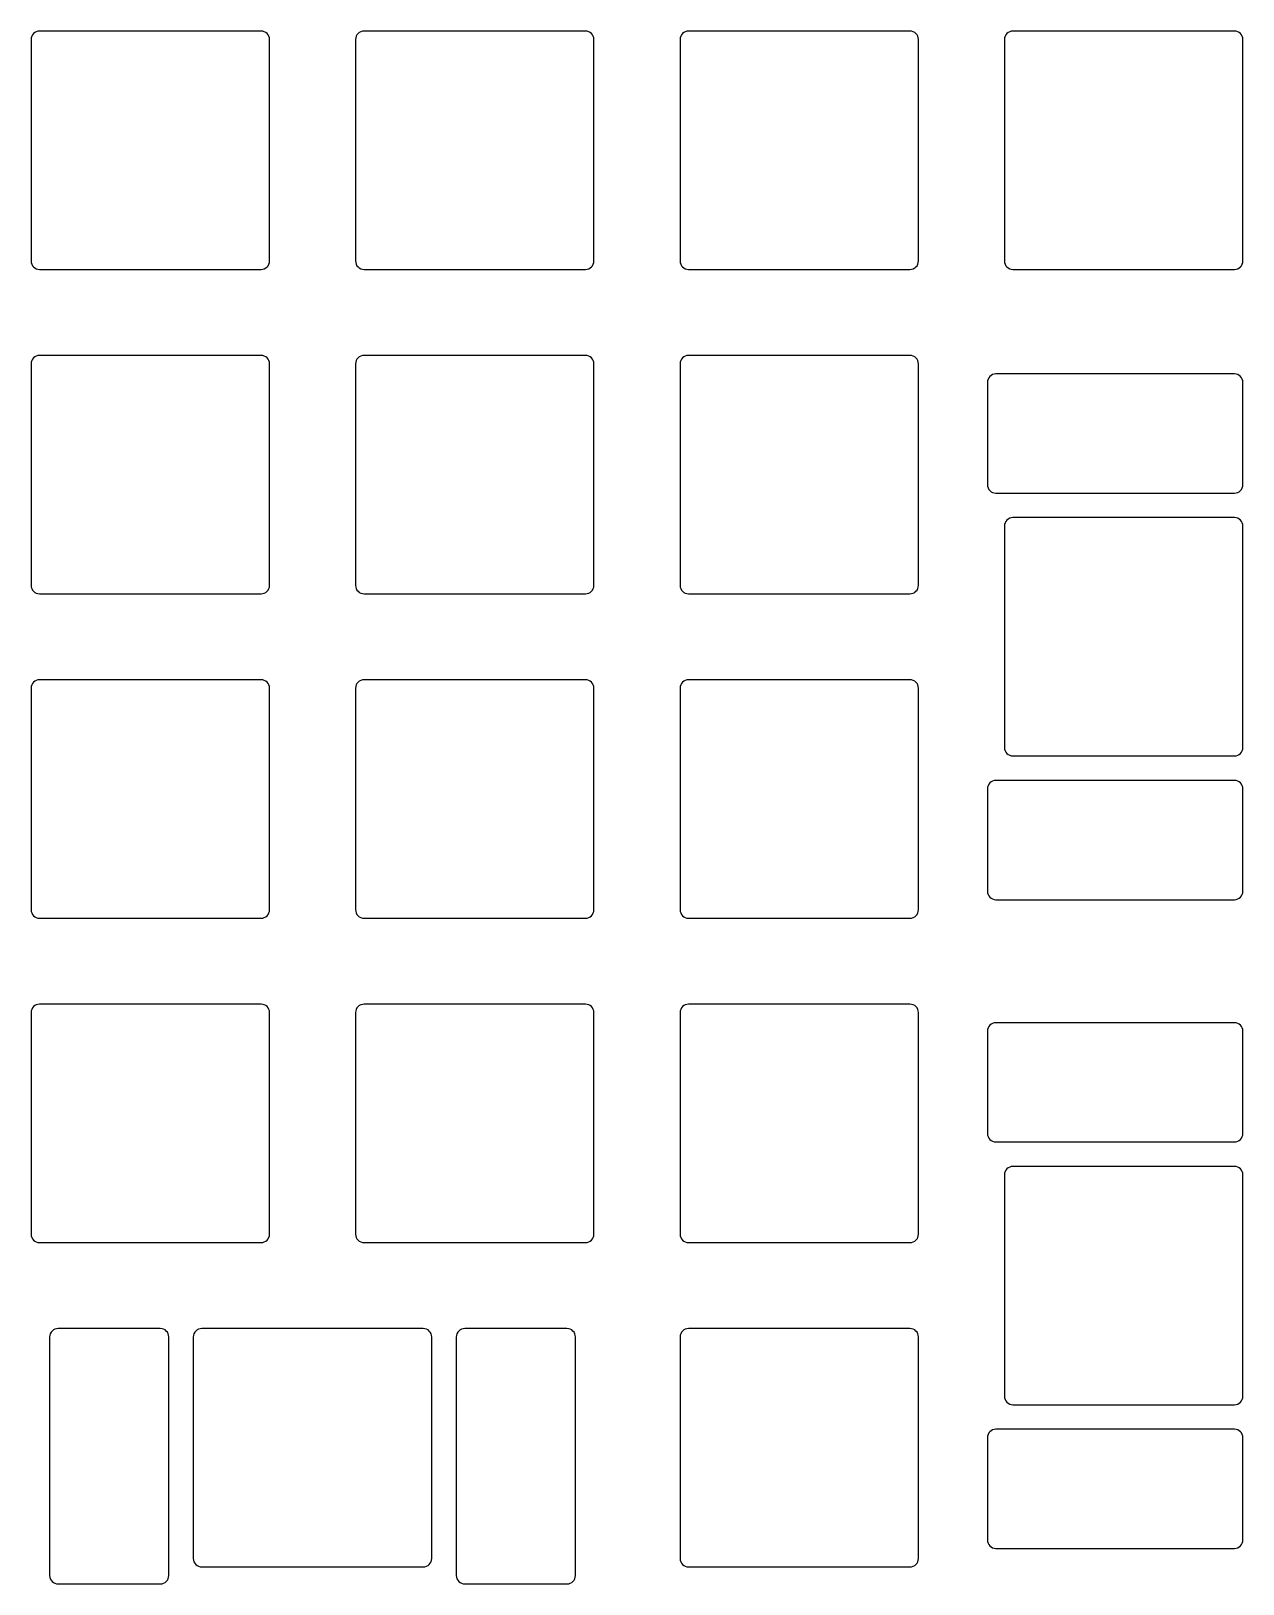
# Model space of a CAD drawing. Header units: millimetres. Extents: x 2.5 to 73.7, y -93.7 to -2.5.
import ezdxf

# ---------------------------------------------------------------- set-up
doc = ezdxf.new("R2010")
doc.units = ezdxf.units.MM

msp = doc.modelspace()

# ---------------------------------------------------------------- linework, layer by layer
for p, q in [((16.025, -2.525), (3.025, -2.525)), ((35.075, -2.525), (22.075, -2.525)), ((54.125, -2.525), (41.125, -2.525)), ((73.175, -2.525), (60.175, -2.525)), ((2.525, -3.025), (2.525, -16.025)), ((16.525, -16.025), (16.525, -3.025)), ((21.575, -3.025), (21.575, -16.025)), ((35.575, -16.025), (35.575, -3.025)), ((40.625, -3.025), (40.625, -16.025)), ((54.625, -16.025), (54.625, -3.025)), ((59.675, -3.025), (59.675, -16.025)), ((73.675, -16.025), (73.675, -3.025)), ((3.025, -16.525), (16.025, -16.525)), ((22.075, -16.525), (35.075, -16.525)), ((41.125, -16.525), (54.125, -16.525)), ((60.175, -16.525), (73.175, -16.525)), ((16.025, -21.575), (3.025, -21.575)), ((35.075, -21.575), (22.075, -21.575)), ((54.125, -21.575), (41.125, -21.575)), ((2.525, -22.075), (2.525, -35.075)), ((16.525, -35.075), (16.525, -22.075)), ((21.575, -22.075), (21.575, -35.075)), ((35.575, -35.075), (35.575, -22.075)), ((40.625, -22.075), (40.625, -35.075)), ((54.625, -35.075), (54.625, -22.075)), ((73.175, -22.662), (59.175, -22.662)), ((58.675, -23.162), (58.675, -29.162)), ((73.675, -29.162), (73.675, -23.162)), ((59.175, -29.662), (73.175, -29.662)), ((59.675, -31.6), (59.675, -44.6)), ((73.175, -31.1), (60.175, -31.1)), ((73.675, -44.6), (73.675, -31.6)), ((3.025, -35.575), (16.025, -35.575)), ((22.075, -35.575), (35.075, -35.575)), ((41.125, -35.575), (54.125, -35.575)), ((16.025, -40.625), (3.025, -40.625)), ((35.075, -40.625), (22.075, -40.625)), ((54.125, -40.625), (41.125, -40.625)), ((2.525, -41.125), (2.525, -54.125)), ((16.525, -54.125), (16.525, -41.125)), ((21.575, -41.125), (21.575, -54.125)), ((35.575, -54.125), (35.575, -41.125)), ((40.625, -41.125), (40.625, -54.125)), ((54.625, -54.125), (54.625, -41.125)), ((60.175, -45.1), (73.175, -45.1)), ((58.675, -47.038), (58.675, -53.038)), ((73.175, -46.538), (59.175, -46.538)), ((73.675, -53.038), (73.675, -47.038)), ((59.175, -53.538), (73.175, -53.538)), ((3.025, -54.625), (16.025, -54.625)), ((22.075, -54.625), (35.075, -54.625)), ((41.125, -54.625), (54.125, -54.625)), ((2.525, -60.175), (2.525, -73.175)), ((16.025, -59.675), (3.025, -59.675)), ((16.525, -73.175), (16.525, -60.175)), ((21.575, -60.175), (21.575, -73.175)), ((35.075, -59.675), (22.075, -59.675)), ((35.575, -73.175), (35.575, -60.175)), ((40.625, -60.175), (40.625, -73.175)), ((54.125, -59.675), (41.125, -59.675)), ((54.625, -73.175), (54.625, -60.175)), ((73.175, -60.762), (59.175, -60.762)), ((58.675, -61.262), (58.675, -67.262)), ((73.675, -67.262), (73.675, -61.262)), ((59.175, -67.762), (73.175, -67.762)), ((73.175, -69.2), (60.175, -69.2)), ((59.675, -69.7), (59.675, -82.7)), ((73.675, -82.7), (73.675, -69.7)), ((3.025, -73.675), (16.025, -73.675)), ((22.075, -73.675), (35.075, -73.675)), ((41.125, -73.675), (54.125, -73.675)), ((3.612, -79.225), (3.612, -93.225)), ((10.112, -78.725), (4.112, -78.725)), ((10.612, -93.225), (10.612, -79.225)), ((12.05, -79.225), (12.05, -92.225)), ((25.55, -78.725), (12.55, -78.725)), ((26.05, -92.225), (26.05, -79.225)), ((27.488, -79.225), (27.488, -93.225)), ((33.988, -78.725), (27.988, -78.725)), ((34.488, -93.225), (34.488, -79.225)), ((40.625, -79.225), (40.625, -92.225)), ((54.125, -78.725), (41.125, -78.725)), ((54.625, -92.225), (54.625, -79.225)), ((60.175, -83.2), (73.175, -83.2)), ((73.175, -84.638), (59.175, -84.638)), ((58.675, -85.138), (58.675, -91.138)), ((73.675, -91.138), (73.675, -85.138)), ((59.175, -91.638), (73.175, -91.638)), ((12.55, -92.725), (25.55, -92.725)), ((41.125, -92.725), (54.125, -92.725)), ((4.112, -93.725), (10.112, -93.725)), ((27.988, -93.725), (33.988, -93.725))]:
    msp.add_line(p, q)
for centre, start, end in [((3.025, -3.025), 90, 180), ((16.025, -3.025), 0, 90), ((22.075, -3.025), 90, 180), ((35.075, -3.025), 0, 90), ((41.125, -3.025), 90, 180), ((54.125, -3.025), 0, 90), ((60.175, -3.025), 90, 180), ((73.175, -3.025), 0, 90), ((3.025, -16.025), 180, 270), ((16.025, -16.025), 270, 0), ((22.075, -16.025), 180, 270), ((35.075, -16.025), 270, 0), ((41.125, -16.025), 180, 270), ((54.125, -16.025), 270, 0), ((60.175, -16.025), 180, 270), ((73.175, -16.025), 270, 0), ((3.025, -22.075), 90, 180), ((16.025, -22.075), 0, 90), ((22.075, -22.075), 90, 180), ((35.075, -22.075), 0, 90), ((41.125, -22.075), 90, 180), ((54.125, -22.075), 0, 90), ((59.175, -23.162), 90, 180), ((73.175, -23.162), 0, 90), ((59.175, -29.162), 180, 270), ((73.175, -29.162), 270, 0), ((60.175, -31.6), 90, 180), ((73.175, -31.6), 0, 90), ((3.025, -35.075), 180, 270), ((16.025, -35.075), 270, 0), ((22.075, -35.075), 180, 270), ((35.075, -35.075), 270, 0), ((41.125, -35.075), 180, 270), ((54.125, -35.075), 270, 0), ((3.025, -41.125), 90, 180), ((16.025, -41.125), 0, 90), ((22.075, -41.125), 90, 180), ((35.075, -41.125), 0, 90), ((41.125, -41.125), 90, 180), ((54.125, -41.125), 0, 90), ((60.175, -44.6), 180, 270), ((73.175, -44.6), 270, 0), ((59.175, -47.038), 90, 180), ((73.175, -47.038), 0, 90), ((59.175, -53.038), 180, 270), ((73.175, -53.038), 270, 0), ((3.025, -54.125), 180, 270), ((16.025, -54.125), 270, 0), ((22.075, -54.125), 180, 270), ((35.075, -54.125), 270, 0), ((41.125, -54.125), 180, 270), ((54.125, -54.125), 270, 0), ((3.025, -60.175), 90, 180), ((16.025, -60.175), 0, 90), ((22.075, -60.175), 90, 180), ((35.075, -60.175), 0, 90), ((41.125, -60.175), 90, 180), ((54.125, -60.175), 0, 90), ((59.175, -61.262), 90, 180), ((73.175, -61.262), 0, 90), ((59.175, -67.262), 180, 270), ((73.175, -67.262), 270, 0), ((60.175, -69.7), 90, 180), ((73.175, -69.7), 0, 90), ((3.025, -73.175), 180, 270), ((16.025, -73.175), 270, 0), ((22.075, -73.175), 180, 270), ((35.075, -73.175), 270, 0), ((41.125, -73.175), 180, 270), ((54.125, -73.175), 270, 0), ((4.112, -79.225), 90, 180), ((10.112, -79.225), 0, 90), ((12.55, -79.225), 90, 180), ((25.55, -79.225), 0, 90), ((27.988, -79.225), 90, 180), ((33.988, -79.225), 0, 90), ((41.125, -79.225), 90, 180), ((54.125, -79.225), 0, 90), ((60.175, -82.7), 180, 270), ((73.175, -82.7), 270, 0), ((59.175, -85.138), 90, 180), ((73.175, -85.138), 0, 90), ((59.175, -91.138), 180, 270), ((73.175, -91.138), 270, 0), ((12.55, -92.225), 180, 270), ((25.55, -92.225), 270, 0), ((41.125, -92.225), 180, 270), ((54.125, -92.225), 270, 0), ((4.112, -93.225), 180, 270), ((10.112, -93.225), 270, 0), ((27.988, -93.225), 180, 270), ((33.988, -93.225), 270, 0)]:
    msp.add_arc(centre, 0.5, start, end)

doc.saveas('drawing.dxf')
